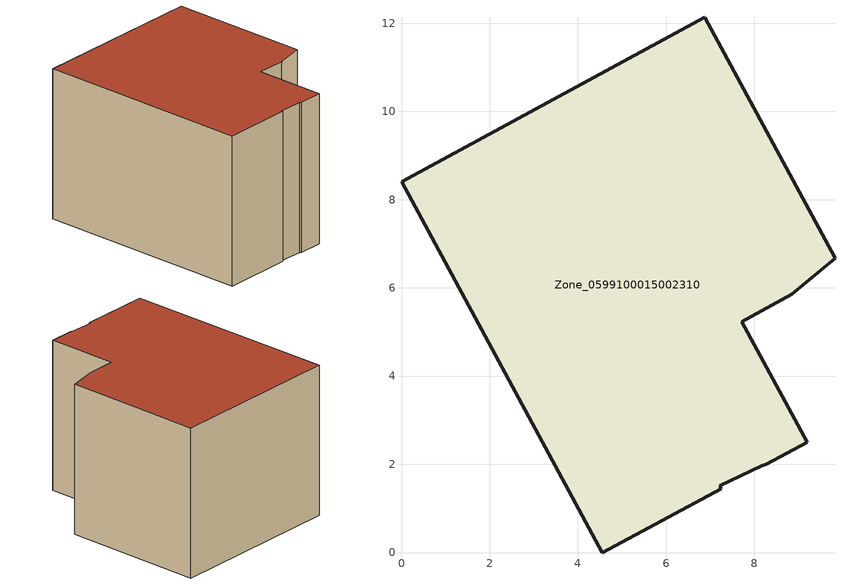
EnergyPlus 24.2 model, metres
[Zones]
Zone_0599100015002310
 floor ground (C_G): 8.27,2 8.16,1.97 7.21,1.51 7.25,1.45 4.55,0 0,8.41 6.87,12.13 9.83,6.68 8.85,5.85 7.71,5.23 9.2,2.5 z0.51
 wall outside (C_F): 0,8.41 4.55,0 7.25,1.45 7.21,1.51 8.16,1.97 8.27,2 9.2,2.5 7.71,5.23 8.85,5.85 9.83,6.68 6.87,12.13 0,8.41 z0.51:7.17
 roof outside (C_R): 8.16,1.97 8.27,2 9.2,2.5 7.71,5.23 8.85,5.85 9.83,6.68 6.87,12.13 0,8.41 4.55,0 7.25,1.45 7.21,1.51 z7.17
[BUILDING]
Pand.0599100015002310: North Axis=0; Terrain=City; Loads Convergence Tolerance Value=0.04; Temperature Convergence Tolerance Value=0.4; Solar Distribution=FullExterior; Maximum Number of Warmup Days=25; Minimum Number of Warmup Days=1
[Site:Location]
Rotterdam.The.Hague.AP_ZH_NLD Design_Conditions: Latitude=51.96; Longitude=4.45; Time Zone=1; Elevation=-4.5
[SITE:GROUNDTEMPERATURE:BUILDINGSURFACE]
18, 18, 18, 18, 18, 18, 18, 18, 18, 18, 18, 18
[MATERIAL] Thermal Absorptance=0.9; Solar Absorptance=0.7; Visible Absorptance=0.7
Name | Roughness | Thickness | Conductivity | Density | Specific Heat
G.D.1965 | MediumSmooth | 0.15 | 1 | 540 | 1210
F.D.1965 | Rough | 0.3 | 0.857143 | 1920 | 840
R.D.1965 | MediumRough | 0.2 | 0.08 | 1500 | 1000
[CONSTRUCTION]
C_G: G.D.1965
C_F: F.D.1965
C_R: R.D.1965
[ZONE]
Zone_0599100015002310: Type=1; Multiplier=1; Ceiling Height=Autocalculate; Volume=Autocalculate; Floor Area=autocalculate; Part of Total Floor Area=Yes
[ZONEINFILTRATION:DESIGNFLOWRATE]
Infil_Zone_0599100015002310: Zone or ZoneList or Space or SpaceList=Zone_0599100015002310; Schedule=AlwaysOn; Design Flow Rate Calculation Method=Flow/Area; Flow Rate per Floor Area=0.0042; Constant Term Coefficient=1; Temperature Term Coefficient=0; Velocity Term Coefficient=0; Velocity Squared Term Coefficient=0
[HVACTEMPLATE:ZONE:IDEALLOADSAIRSYSTEM]
Zone_0599100015002310: Maximum Heating Supply Air Temperature=50; Minimum Cooling Supply Air Temperature=13; Maximum Heating Supply Air Humidity Ratio=0.0156; Minimum Cooling Supply Air Humidity Ratio=0.0077; Heating Limit=NoLimit; Cooling Limit=NoLimit; Dehumidification Control Type=ConstantSensibleHeatRatio; Cooling Sensible Heat Ratio=0.7; Dehumidification Setpoint=60; Humidification Control Type=None; Humidification Setpoint=30; Outdoor Air Method=None; Outdoor Air Flow Rate per Person=0.00944; Outdoor Air Flow Rate per Zone Floor Area=0; Outdoor Air Flow Rate per Zone=0; Demand Controlled Ventilation Type=None; Outdoor Air Economizer Type=NoEconomizer; Heat Recovery Type=None; Sensible Heat Recovery Effectiveness=0.7; Latent Heat Recovery Effectiveness=0.65
[ZONECONTROL:THERMOSTAT]
ThermostatControl_Zone_0599100015002310: Zone or ZoneList=Zone_0599100015002310; Control Type Schedule=DualSetpointControlType; Control 1=Thermostat_Zone_0599100015002310; Temperature Difference Between Cutout And Setpoint=0
[THERMOSTATSETPOINT:DUALSETPOINT]
Thermostat_Zone_0599100015002310: Heating Setpoint Temperature Schedule=HeatingSetpoint_Zone_0599100015002310; Cooling Setpoint Temperature Schedule=CoolingSetpoint_Zone_0599100015002310
[SCHEDULE:COMPACT]
HeatingSetpoint_Zone_0599100015002310: Through: 12/31, For: AllDays, Until: 24:00, 21
CoolingSetpoint_Zone_0599100015002310: Through: 12/31, For: AllDays, Until: 24:00, 24
DualSetpointControlType: Through: 12/31, For: AllDays, Until: 24:00, 4
AlwaysOn: Through: 12/31, For: AllDays, Until: 24:00, 1
